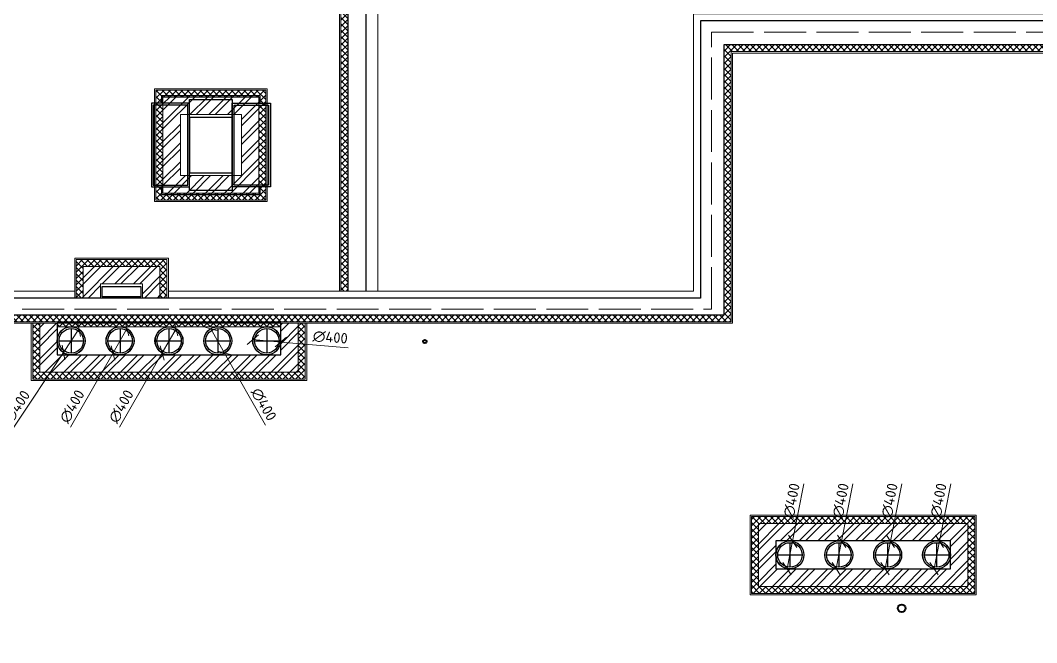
# Model space of a CAD drawing. Header units: millimetres. Extents: x -222892 to 671268, y 0 to 135099.
# Drawn here: x 609467 to 624009, y 77915 to 86819 of the extents above; entities that cross this region are included whole.
import ezdxf
from ezdxf import colors
from ezdxf.entities.mleader import LeaderData, LeaderLine
from ezdxf.math import Vec2, Vec3

# ---------------------------------------------------------------- set-up
doc = ezdxf.new("R2010")
doc.units = ezdxf.units.MM
doc.header["$PDMODE"] = 34
doc.linetypes.add('ACAD_ISO02W100', pattern=[15, 12, -3])
doc.layers.get('Defpoints').update_dxf_attribs({"lineweight": 0})
for name, color, linetype, lineweight in [('_ВК-К1', 14, 'Continuous', 40), ('АР_Навесной фасад', 190, 'Continuous', 5), ('АР_Перегородки кирпич', 244, 'Continuous', 5), ('АР_Перегородки_кирпич_Штрих', 244, 'Continuous', 5), ('АР_Утеплитель', 154, 'Continuous', 5), ('АР_Штрих утеплитель', 24, 'Continuous', 5), ('КР_Тонкая', 250, 'Continuous', 5), ('М_проемы ОВ', 30, 'Continuous', 5), ('пунктир', 251, 'Continuous', 5)]:
    doc.layers.add(name, color=color, linetype=linetype, lineweight=lineweight)
for name, color, linetype in [('АР_Парапет', 142, 'Continuous'), ('М_0_ВД1', 1, 'Continuous'), ('М_дефлектор', 122, 'Continuous'), ('ПРОЕМЫ ОВ', 173, 'Continuous')]:
    doc.layers.add(name, color=color, linetype=linetype)
doc.styles.add('RomanS', font='isocpeur.ttf')
doc.styles.get("Standard").update_dxf_attribs({"font": 'arial.ttf'})
doc.dimstyles.new('Тимур', dxfattribs={"dimscale": 100, "dimtxt": 250, "dimasz": 1.5, "dimexe": 1, "dimexo": 0, "dimgap": 0.5, "dimtad": 1, "dimdec": 0, "dimrnd": 10, "dimzin": 12, "dimdsep": 46, "dimtxsty": 'RomanS', "dimblk1": 'OBLIQUE', "dimblk2": 'OBLIQUE', "dimsah": 1, "dimcen": 3, "dimdle": 1, "dimclrd": 256, "dimclre": 256, "dimclrt": 256, "dimadec": 0, "dimazin": 0, "dimtfac": 0.666667, "dimtdec": 0, "dimtmove": 0, "dimatfit": 3, "dimldrblk": 'OBLIQUE', "dimfxl": 1, "dimtvp": 1, "dimtolj": 1, "dimtzin": 12, "dimlwd": -1, "dimlwe": -1, "dimarcsym": 0})

# ---------------------------------------------------------------- blocks, each defined once
blk = doc.blocks.new('A$C1c8ff280')
at = {"layer": 'пунктир', "color": 2, "linetype": 'ACAD_ISO02W100', "ltscale": 50}
for points in [[(36321, -64341), (36321, -63955), (27550, -63955), (27550, -69145), (19430, -69145), (19430, -75495), (6330, -75495), (6330, -65785), (12680, -65785), (12680, -47915), (23295, -47915), (23295, -43950), (58095, -43950), (58095, -47915), (68595, -47915), (68595, -65785), (74945, -65785), (74945, -75495), (61845, -75495), (61845, -69145), (53965, -69145), (53965, -63955), (45231, -63955), (45231, -64250)], [(36521, -64269), (36521, -63755), (27350, -63755), (27350, -68945), (19230, -68945), (19230, -75295), (6530, -75295), (6530, -65985), (12880, -65985), (12880, -48115), (23595, -48115), (23595, -44250), (57795, -44250), (57795, -48115), (68395, -48115), (68395, -65985), (74745, -65985), (74745, -75295), (62045, -75295), (62045, -68945), (54165, -68945), (54165, -63755), (45031, -63755)]]:
    blk.add_lwpolyline(points, dxfattribs=at)
blk = doc.blocks.new('A$Cd8bddbec')
at = {"color": 251, "linetype": 'ByBlock'}
for points in [[(-2, 175), (-2, -175)], [(-175, 0), (175, 0)]]:
    blk.add_lwpolyline(points, dxfattribs=at)
blk.add_circle((0, 0), 175, dxfattribs=at)
at = {"layer": 'М_дефлектор'}
blk.add_circle((-2, 0), 200, dxfattribs=at)
blk = doc.blocks.new('_OBLIQUE')
at = {"color": 0, "linetype": 'ByBlock'}
blk.add_line((-0.5, -0.5), (0.5, 0.5), dxfattribs=at)
blk = doc.blocks.new('*D5242')
at = {"layer": 'Defpoints', "color": 0, "linetype": 'ByBlock', "transparency": 16777216}
for p in [(610306, 82400), (610085, 82067)]:
    blk.add_point(p, dxfattribs=at)
at = {"layer": 'М_проемы ОВ', "transparency": 16777216}
for p in [(610306, 82400), (609376, 80999)]:
    blk.add_line(p, (610085, 82067), dxfattribs=at)
at = {"layer": 'М_проемы ОВ', "linetype": 'ByBlock', "transparency": 16777216, "xscale": 150, "yscale": 150, "zscale": 150}
for p, rotation in [((610306, 82400), 236.4172461525322), ((610085, 82067), 56.41724615253224)]:
    blk.add_blockref('_OBLIQUE', p, dxfattribs=dict(at, rotation=rotation))
at = {"layer": 'М_проемы ОВ', "linetype": 'ByBlock', "transparency": 16777216, "insert": (609420, 81291), "char_height": 150, "attachment_point": 5, "rotation": 56.4172, "style": 'RomanS'}
blk.add_mtext('\\A1;∅400', dxfattribs=at)
blk = doc.blocks.new('*D5243')
at = {"layer": 'Defpoints', "color": 0, "linetype": 'ByBlock', "transparency": 16777216}
for p in [(610993, 82407), (610794, 82060)]:
    blk.add_point(p, dxfattribs=at)
at = {"layer": 'М_проемы ОВ', "transparency": 16777216}
for p in [(610993, 82407), (610184, 81000)]:
    blk.add_line(p, (610794, 82060), dxfattribs=at)
at = {"layer": 'М_проемы ОВ', "linetype": 'ByBlock', "transparency": 16777216, "xscale": 150, "yscale": 150, "zscale": 150}
for p, rotation in [((610993, 82407), 240.0675804441568), ((610794, 82060), 60.0675804441568)]:
    blk.add_blockref('_OBLIQUE', p, dxfattribs=dict(at, rotation=rotation))
at = {"layer": 'М_проемы ОВ', "linetype": 'ByBlock', "transparency": 16777216, "insert": (610209, 81294), "char_height": 150, "attachment_point": 5, "rotation": 60.0676, "style": 'RomanS'}
blk.add_mtext('\\A1;∅400', dxfattribs=at)
blk = doc.blocks.new('*D5244')
at = {"layer": 'Defpoints', "color": 0, "linetype": 'ByBlock', "transparency": 16777216}
for p in [(612193, 82407), (612390, 82059)]:
    blk.add_point(p, dxfattribs=at)
at = {"layer": 'М_проемы ОВ', "transparency": 16777216}
for p in [(612193, 82407), (612973, 81029)]:
    blk.add_line(p, (612390, 82059), dxfattribs=at)
at = {"layer": 'М_проемы ОВ', "linetype": 'ByBlock', "transparency": 16777216, "xscale": 150, "yscale": 150, "zscale": 150}
for p, rotation in [((612193, 82407), 299.4870897575077), ((612390, 82059), 119.4870897575077)]:
    blk.add_blockref('_OBLIQUE', p, dxfattribs=dict(at, rotation=rotation))
at = {"layer": 'М_проемы ОВ', "linetype": 'ByBlock', "transparency": 16777216, "insert": (612950, 81324), "char_height": 150, "attachment_point": 5, "rotation": 299.4871, "style": 'RomanS'}
blk.add_mtext('\\A1;∅400', dxfattribs=at)
blk = doc.blocks.new('*D5245')
at = {"layer": 'Defpoints', "color": 0, "linetype": 'ByBlock', "transparency": 16777216}
for p in [(612794, 82250), (613193, 82216)]:
    blk.add_point(p, dxfattribs=at)
at = {"layer": 'М_проемы ОВ', "transparency": 16777216}
for p in [(612794, 82250), (614157, 82135)]:
    blk.add_line(p, (613193, 82216), dxfattribs=at)
at = {"layer": 'М_проемы ОВ', "linetype": 'ByBlock', "transparency": 16777216, "xscale": 150, "yscale": 150, "zscale": 150}
for p, rotation in [((612794, 82250), 355.1516668640966), ((613193, 82216), 175.1516668640966)]:
    blk.add_blockref('_OBLIQUE', p, dxfattribs=dict(at, rotation=rotation))
at = {"layer": 'М_проемы ОВ', "linetype": 'ByBlock', "transparency": 16777216, "insert": (613901, 82282), "char_height": 150, "attachment_point": 5, "rotation": 355.1517, "style": 'RomanS'}
blk.add_mtext('\\A1;∅400', dxfattribs=at)
blk = doc.blocks.new('*D5246')
at = {"layer": 'Defpoints', "color": 0, "linetype": 'ByBlock', "transparency": 16777216}
for p in [(620516, 79366), (620438, 78974)]:
    blk.add_point(p, dxfattribs=at)
at = {"layer": 'М_проемы ОВ', "transparency": 16777216}
for p in [(620679, 80185), (620438, 78974)]:
    blk.add_line(p, (620516, 79366), dxfattribs=at)
at = {"layer": 'М_проемы ОВ', "linetype": 'ByBlock', "transparency": 16777216, "xscale": 150, "yscale": 150, "zscale": 150}
for p, rotation in [((620516, 79366), 258.760874341931), ((620438, 78974), 78.76087434193091)]:
    blk.add_blockref('_OBLIQUE', p, dxfattribs=dict(at, rotation=rotation))
at = {"layer": 'М_проемы ОВ', "linetype": 'ByBlock', "transparency": 16777216, "insert": (620504, 79947), "char_height": 150, "attachment_point": 5, "rotation": 78.7609, "style": 'RomanS'}
blk.add_mtext('\\A1;∅400', dxfattribs=at)
blk = doc.blocks.new('*D5247')
at = {"layer": 'Defpoints', "color": 0, "linetype": 'ByBlock', "transparency": 16777216}
for p in [(621218, 79366), (621140, 78974)]:
    blk.add_point(p, dxfattribs=at)
at = {"layer": 'М_проемы ОВ', "transparency": 16777216}
for p in [(621380, 80185), (621140, 78974)]:
    blk.add_line(p, (621218, 79366), dxfattribs=at)
at = {"layer": 'М_проемы ОВ', "linetype": 'ByBlock', "transparency": 16777216, "xscale": 150, "yscale": 150, "zscale": 150}
for p, rotation in [((621218, 79366), 258.7608743418958), ((621140, 78974), 78.76087434189583)]:
    blk.add_blockref('_OBLIQUE', p, dxfattribs=dict(at, rotation=rotation))
at = {"layer": 'М_проемы ОВ', "linetype": 'ByBlock', "transparency": 16777216, "insert": (621206, 79947), "char_height": 150, "attachment_point": 5, "rotation": 78.7609, "style": 'RomanS'}
blk.add_mtext('\\A1;∅400', dxfattribs=at)
blk = doc.blocks.new('*D5248')
at = {"layer": 'Defpoints', "color": 0, "linetype": 'ByBlock', "transparency": 16777216}
for p in [(621918, 79366), (621840, 78974)]:
    blk.add_point(p, dxfattribs=at)
at = {"layer": 'М_проемы ОВ', "transparency": 16777216}
for p in [(622080, 80185), (621840, 78974)]:
    blk.add_line(p, (621918, 79366), dxfattribs=at)
at = {"layer": 'М_проемы ОВ', "linetype": 'ByBlock', "transparency": 16777216, "xscale": 150, "yscale": 150, "zscale": 150}
for p, rotation in [((621918, 79366), 258.7608743418975), ((621840, 78974), 78.76087434189743)]:
    blk.add_blockref('_OBLIQUE', p, dxfattribs=dict(at, rotation=rotation))
at = {"layer": 'М_проемы ОВ', "linetype": 'ByBlock', "transparency": 16777216, "insert": (621906, 79947), "char_height": 150, "attachment_point": 5, "rotation": 78.7609, "style": 'RomanS'}
blk.add_mtext('\\A1;∅400', dxfattribs=at)
blk = doc.blocks.new('*D5249')
at = {"layer": 'Defpoints', "color": 0, "linetype": 'ByBlock', "transparency": 16777216}
for p in [(622618, 79366), (622540, 78974)]:
    blk.add_point(p, dxfattribs=at)
at = {"layer": 'М_проемы ОВ', "transparency": 16777216}
for p in [(622780, 80185), (622540, 78974)]:
    blk.add_line(p, (622618, 79366), dxfattribs=at)
at = {"layer": 'М_проемы ОВ', "linetype": 'ByBlock', "transparency": 16777216, "xscale": 150, "yscale": 150, "zscale": 150}
for p, rotation in [((622618, 79366), 258.7608743418958), ((622540, 78974), 78.76087434189583)]:
    blk.add_blockref('_OBLIQUE', p, dxfattribs=dict(at, rotation=rotation))
at = {"layer": 'М_проемы ОВ', "linetype": 'ByBlock', "transparency": 16777216, "insert": (622606, 79947), "char_height": 150, "attachment_point": 5, "rotation": 78.7609, "style": 'RomanS'}
blk.add_mtext('\\A1;∅400', dxfattribs=at)
blk = doc.blocks.new('A$C608f0813')
at = {"layer": 'М_0_ВД1'}
for points in [[(-817, -575), (-294, -575), (-294, 575), (-817, 575)], [(-294, 625), (294, 625), (294, -625), (-294, -625)], [(818, -575), (294, -575), (294, 575), (818, 575)]]:
    blk.add_lwpolyline(points, close=True, dxfattribs=at)
at = {"layer": 'М_0_ВД1', "color": 7}
for points in [[(677, 575), (677, 677), (-678, 677), (-678, 575)], [(-678, -575), (-678, -678), (677, -678), (677, -575)]]:
    blk.add_lwpolyline(points, dxfattribs=at)
at = {"layer": 'М_0_ВД1', "color": 251}
for points in [[(-792, -550), (-319, -550), (-319, 550), (-792, 550)], [(793, -550), (319, -550), (319, 550), (793, 550)]]:
    blk.add_lwpolyline(points, close=True, dxfattribs=at)
blk = doc.blocks.new('_None')
blk = doc.blocks.new('*D5231')
at = {"layer": 'Defpoints', "color": 0, "linetype": 'ByBlock', "transparency": 16777216}
for p in [(611695, 82407), (611496, 82060)]:
    blk.add_point(p, dxfattribs=at)
at = {"layer": 'М_проемы ОВ', "transparency": 16777216}
for p in [(611695, 82407), (610885, 81000)]:
    blk.add_line(p, (611496, 82060), dxfattribs=at)
at = {"layer": 'М_проемы ОВ', "linetype": 'ByBlock', "transparency": 16777216, "xscale": 150, "yscale": 150, "zscale": 150}
for p, rotation in [((611695, 82407), 240.067580444225), ((611496, 82060), 60.06758044422499)]:
    blk.add_blockref('_OBLIQUE', p, dxfattribs=dict(at, rotation=rotation))
at = {"layer": 'М_проемы ОВ', "linetype": 'ByBlock', "transparency": 16777216, "insert": (610911, 81294), "char_height": 150, "attachment_point": 5, "rotation": 60.0676, "style": 'RomanS'}
blk.add_mtext('\\A1;∅400', dxfattribs=at)

msp = doc.modelspace()

# ---------------------------------------------------------------- hatches: boundary and pattern name
at = {"layer": 'АР_Перегородки_кирпич_Штрих', "ltscale": 500}
h = msp.add_hatch(dxfattribs=at)
h.set_pattern_fill('ANSI32', color=256, scale=20)
h.paths.add_polyline_path([(612880, 84347.7), (611507, 84347.7), (611507, 85720.7), (612880, 85720.7)])
h.paths.add_polyline_path([(612630, 84597.7), (611757, 84597.7), (611757, 85470.7), (612630, 85470.7)], flags=16)
h = msp.add_hatch(dxfattribs=at)
h.set_pattern_fill('ANSI32', color=256, scale=20)
h.paths.add_polyline_path([(611063.6, 83297.2), (610364.8, 83297.2), (610364.8, 82845.7), (610614.8, 82845.7), (610614.8, 83047.2), (611063.6, 83047.2)])
h.paths.add_polyline_path([(611465, 83297.2), (611063.6, 83297.2), (611063.6, 83047.2), (611215, 83047.2), (611215, 82845.7), (611465, 82845.7)])
h = msp.add_hatch(dxfattribs=at)
h.set_pattern_fill('ANSI32', color=256, scale=20)
h.paths.add_polyline_path([(613444.2, 82485.7), (613194.2, 82485.7), (613194.2, 82033.4), (612997.7, 82033.4, -0.0101418), (612989.6, 82033.4), (612297.6, 82033.4, -0.0143394), (612286.1, 82033.4), (611063.6, 82033.4), (611063.6, 81783.4), (613444.2, 81783.4)])
h.paths.add_polyline_path([(611063.6, 82033.4), (610899.4, 82033.4, -0.0143394), (610887.9, 82033.4), (610201.2, 82033.4, -0.0143394), (610189.7, 82033.4), (609994.2, 82033.4), (609994.2, 82218.5, -0.0186708), (609993.7, 82233.4, -0.0186708), (609994.2, 82248.3), (609994.2, 82485.7), (609744.2, 82485.7), (609744.2, 81783.4), (611063.6, 81783.4)])
h = msp.add_hatch(dxfattribs=at)
h.set_pattern_fill('ANSI32', color=256, scale=20)
h.paths.add_polyline_path([(622775.5, 78970.3), (620277.3, 78970.3), (620277.3, 79370.3), (622775.5, 79370.3)], flags=16)
h.paths.add_polyline_path([(623025.5, 78720.3), (620027.3, 78720.3), (620027.3, 79620.3), (623025.5, 79620.3)])
at = {"layer": 'АР_Утеплитель', "ltscale": 500}
h = msp.add_hatch(dxfattribs=at)
h.set_pattern_fill('ANSI37', color=256, scale=20)
h.paths.add_polyline_path([(612880, 84347.7), (611507, 84347.7), (611507, 85720.7), (612880, 85720.7)], flags=16)
h.paths.add_polyline_path([(612980, 84247.7), (611407, 84247.7), (611407, 85820.7), (612980, 85820.7)])
h = msp.add_hatch(dxfattribs=at)
h.set_pattern_fill('ANSI37', color=256, scale=20)
h.paths.add_polyline_path([(611063.6, 83397.2), (610264.8, 83397.2), (610264.8, 83015.2), (610364.8, 83015.2), (610364.8, 83297.2), (611063.6, 83297.2)])
h.paths.add_polyline_path([(611565, 83397.2), (611063.6, 83397.2), (611063.6, 83297.2), (611465, 83297.2), (611465, 83015.3), (611565, 83015.3)])
h.paths.add_polyline_path([(611565, 83015.3), (611465, 83015.3), (611465, 82845.7), (611565, 82845.7)])
h.paths.add_polyline_path([(610364.8, 83015.2), (610264.8, 83015.2), (610264.8, 82845.7), (610364.8, 82845.7)])
h = msp.add_hatch(dxfattribs=at)
h.set_pattern_fill('ANSI37', color=256, scale=20)
h.paths.add_polyline_path([(613544.2, 82485.7), (613444.2, 82485.7), (613444.2, 81783.4), (611063.6, 81783.4), (611063.6, 81683.4), (613544.2, 81683.4)])
h.paths.add_polyline_path([(611063.6, 81783.4), (609744.2, 81783.4), (609744.2, 82485.7), (609644.2, 82485.7), (609644.2, 81683.4), (611063.6, 81683.4)])
h = msp.add_hatch(dxfattribs=at)
h.set_pattern_fill('ANSI37', color=256, scale=20)
h.paths.add_polyline_path([(609994.2, 82485.7), (613194.2, 82485.7), (613194.2, 82433.4), (609994.2, 82433.4)])
h = msp.add_hatch(dxfattribs=at)
h.set_pattern_fill('ANSI37', color=256, scale=20)
h.paths.add_polyline_path([(623125.5, 78620.3), (619927.3, 78620.3), (619927.3, 79720.3), (623125.5, 79720.3)])
h.paths.add_polyline_path([(623025.5, 78720.3), (620027.3, 78720.3), (620027.3, 79620.3), (623025.5, 79620.3)], flags=16)
at = {"layer": 'АР_Штрих утеплитель', "ltscale": 500}
h = msp.add_hatch(dxfattribs=at)
h.set_pattern_fill('ANSI37', color=256, scale=20)
h.paths.add_polyline_path([(625642.3, 127630.7), (623063.6, 127630.7), (623063.6, 127530.7), (625642.3, 127530.7)])
edge = h.paths.add_edge_path()
edge.add_line((623063.6, 127630.7), (617092.3, 127630.7))
edge.add_line((617092.3, 127630.7), (617092.3, 130631.1))
edge.add_line((617092.3, 130631.1), (608032.3, 130630.7))
edge.add_line((608032.3, 130630.7), (608032.3, 127122.7))
edge.add_line((608032.3, 127122.7), (607541.4, 127122.7))
edge.add_arc((608841, 116876.8), 10328, 97.22897, 132.48441)
edge.add_arc((606823.4, 119160.7), 7281.3, 132.91387, 150.37698)
edge.add_arc((606823.4, 119160.7), 7281.3, 150.37698, 180)
edge.add_line((599542.1, 119160.7), (599542.1, 118630.7))
edge.add_line((599542.1, 118630.7), (596032.3, 118630.7))
edge.add_line((596032.3, 118630.7), (596032.3, 106570.7))
edge.add_line((596032.3, 106570.7), (601972.2, 106570.7))
edge.add_line((601972.2, 106570.7), (601972.2, 82275.7))
edge.add_line((601972.2, 82275.7), (608482.4, 82275.7))
edge.add_line((608482.4, 82275.7), (608482.4, 82375.7))
edge.add_line((608482.4, 82375.7), (602072.2, 82375.7))
edge.add_line((602072.2, 82375.7), (602072.2, 106670.7))
edge.add_line((602072.2, 106670.7), (596132.3, 106670.7))
edge.add_line((596132.3, 106670.7), (596132.3, 118530.7))
edge.add_line((596132.3, 118530.7), (599642.1, 118530.7))
edge.add_line((599642.1, 118530.7), (599643.6, 119295.7))
edge.add_arc((606820.7, 119161.9), 7178.3, 150.18594, 178.93195, ccw=False)
edge.add_arc((606823.4, 119160.7), 7181.3, 133.07839, 150.18856, ccw=False)
edge.add_arc((608840.5, 116878.6), 10226.2, 97.26253, 132.60028, ccw=False)
edge.add_line((607547.7, 127022.7), (608132.3, 127022.7))
edge.add_line((608132.3, 127022.7), (608132.3, 130530.7))
edge.add_line((608132.3, 130530.7), (616992.3, 130530.7))
edge.add_line((616992.3, 130530.7), (616992.3, 127630.7))
edge.add_line((616992.3, 127630.7), (616992.3, 127530.7))
edge.add_line((616992.3, 127530.7), (623063.6, 127530.7))
edge.add_line((623063.6, 127530.7), (623063.6, 127630.7))
h = msp.add_hatch(dxfattribs=at)
h.set_pattern_fill('ANSI37', color=256, scale=20)
h.paths.add_polyline_path([(614152.2, 91525.7), (619709.5, 91525.7), (619709.5, 91655.7), (623342.4, 91655.7), (623342.4, 99215.7), (620172.2, 99215.7), (620172.2, 102135.8), (620072.2, 102135.8), (620072.2, 99115.7), (623242.4, 99115.7), (623242.4, 91755.7), (619609.5, 91755.7), (619609.5, 91625.7), (614052.2, 91625.7), (614052.2, 82945.7), (614152.2, 82945.7)])
h = msp.add_hatch(dxfattribs=at)
h.set_pattern_fill('ANSI37', color=256, scale=20)
h.paths.add_polyline_path([(623063.6, 86470.7), (622249.1, 86470.7), (622192.2, 86370.7), (623063.6, 86370.7)])
h.paths.add_polyline_path([(622249.1, 86470.7), (620063.6, 86470.7), (620063.6, 86370.7), (622192.2, 86370.7)])
h.paths.add_polyline_path([(620063.6, 86470.7), (619657.4, 86470.7), (619657.4, 86370.7), (620063.6, 86370.7)])
h.paths.add_polyline_path([(619657.4, 86470.7), (619537.4, 86470.7), (619537.4, 86350.7), (619637.4, 86350.7), (619637.4, 86370.7), (619657.4, 86370.7)])
h.paths.add_polyline_path([(619637.4, 86350.7), (619537.4, 86350.7), (619537.4, 82608.9), (619637.4, 82507.6)], flags=17)
h.paths.add_polyline_path([(623612.4, 86470.7), (623063.6, 86470.7), (623063.6, 86370.7), (623612.4, 86370.7)])
h.paths.add_polyline_path([(626063.6, 86470.7), (623612.4, 86470.7), (623612.4, 86370.7), (626063.6, 86370.7)])
edge = h.paths.add_edge_path()
edge.add_line((653977.4, 86470.7), (626063.6, 86470.7))
edge.add_line((626063.6, 86470.7), (626063.6, 86370.7))
edge.add_line((626063.6, 86370.7), (653877.4, 86370.7))
edge.add_line((653877.4, 86370.7), (653877.4, 82505.7))
edge.add_line((653877.4, 82505.7), (664477.4, 82505.7))
edge.add_line((664477.4, 82505.7), (664477.4, 64635.7))
edge.add_line((664477.4, 64635.7), (670827.8, 64635.7))
edge.add_line((670827.8, 64635.7), (670827.8, 55285.7))
edge.add_line((670827.8, 55285.7), (658087.4, 55285.7))
edge.add_line((658087.4, 55285.7), (658087.4, 61635.7))
edge.add_line((658087.4, 61635.7), (650207.4, 61635.7))
edge.add_line((650207.4, 61635.7), (650207.4, 66825.7))
edge.add_line((650207.4, 66825.7), (641113.3, 66825.7))
edge.add_line((641113.3, 66825.7), (641113.3, 66244.5))
edge.add_line((641113.3, 66244.5), (641093.8, 66068.2))
edge.add_line((641093.8, 66068.2), (641080.1, 65984.2))
edge.add_line((641080.1, 65984.2), (641077.2, 65968))
edge.add_line((641077.2, 65968), (641014.6, 65639.5))
edge.add_line((641014.6, 65639.5), (640938.6, 65342.7))
edge.add_line((640938.6, 65342.7), (640790, 64925.9))
edge.add_arc((636799.1, 66451.5), 4272.6, 319.18314, 339.07997, ccw=False)
edge.add_arc((632500.3, 71117.2), 10600.2, 314.07966, 315.28219, ccw=False)
edge.add_arc((636869, 66599.1), 4315.4, 292.23076, 314.14191, ccw=False)
edge.add_arc((636849, 66605.1), 4328.5, 269.86222, 292.44587, ccw=False)
edge.add_arc((636844.2, 66682.9), 4406.3, 249.96788, 269.92729, ccw=False)
edge.add_arc((636786.7, 66565.3), 4276.1, 225.76952, 250.1526, ccw=False)
edge.add_arc((636927.5, 66546), 4362.1, 193.65104, 224.2664, ccw=False)
edge.add_arc((635149.4, 66232.6), 2562.8, 185.57656, 196.22526, ccw=False)
edge.add_line((632598.7, 65983.5), (632580.9, 66113.9))
edge.add_line((632580.9, 66113.9), (632563.1, 66244.2))
edge.add_line((632563.1, 66244.2), (632563.1, 66825.7))
edge.add_line((632563.1, 66825.7), (623432.4, 66825.7))
edge.add_line((623432.4, 66825.7), (623432.4, 61635.7))
edge.add_line((623432.4, 61635.7), (615312.4, 61635.5))
edge.add_line((615312.4, 61635.5), (615312.5, 58460.7))
edge.add_line((615312.5, 58460.7), (615312.6, 55285.7))
edge.add_line((615312.6, 55285.7), (602572.4, 55285.6))
edge.add_line((602572.4, 55285.6), (602572.3, 64635.7))
edge.add_line((602572.3, 64635.7), (608922.4, 64635.7))
edge.add_line((608922.4, 64635.7), (608922.4, 82505.7))
edge.add_line((608922.4, 82505.7), (619637.4, 82505.7))
edge.add_line((619637.4, 82505.7), (619537.4, 82605.7))
edge.add_line((619537.4, 82605.7), (608822.4, 82605.7))
edge.add_line((608822.4, 82605.7), (608822.4, 64735.7))
edge.add_line((608822.4, 64735.7), (602472.3, 64735.7))
edge.add_line((602472.3, 64735.7), (602472.4, 55185.7))
edge.add_line((602472.4, 55185.7), (615412.7, 55185.7))
edge.add_line((615412.7, 55185.7), (615412.4, 61535.7))
edge.add_line((615412.4, 61535.7), (623532.4, 61535.7))
edge.add_line((623532.4, 61535.7), (623532.4, 66725.7))
edge.add_line((623532.4, 66725.7), (632463.1, 66725.7))
edge.add_line((632463.1, 66725.7), (632463.1, 66237.4))
edge.add_line((632463.1, 66237.4), (632481.3, 66104.6))
edge.add_line((632481.3, 66104.6), (632499.4, 65971.9))
edge.add_arc((635326.6, 66262.9), 2842.2, 185.8771, 196.02248)
edge.add_arc((636930.4, 66548), 4465.5, 193.85838, 224.29859)
edge.add_arc((636781, 66555.8), 4365.4, 225.74069, 250.04366)
edge.add_arc((636843.7, 66682.6), 4506, 249.84489, 269.91997)
edge.add_arc((636840.3, 66644.7), 4468.1, 269.9629, 314.01068)
edge.add_line((639944.7, 63431.2), (640092.8, 63574.3))
edge.add_arc((636426, 66672.9), 4800.8, 319.80095, 338.22299)
edge.add_line((640884.2, 64891.8), (641034.6, 65314.3))
edge.add_line((641034.6, 65314.3), (641126.3, 65672.6))
edge.add_line((641126.3, 65672.6), (641178.6, 65967))
edge.add_line((641178.6, 65967), (641186.9, 66014.1))
edge.add_line((641186.9, 66014.1), (641213.3, 66238.7))
edge.add_line((641213.3, 66238.7), (641213.3, 66725.7))
edge.add_line((641213.3, 66725.7), (650107.4, 66725.7))
edge.add_line((650107.4, 66725.7), (650107.4, 61535.7))
edge.add_line((650107.4, 61535.7), (657987.4, 61535.7))
edge.add_line((657987.4, 61535.7), (657987.4, 55185.7))
edge.add_line((657987.4, 55185.7), (670927.8, 55185.7))
edge.add_line((670927.8, 55185.7), (670927.8, 64735.7))
edge.add_line((670927.8, 64735.7), (664577.4, 64735.7))
edge.add_line((664577.4, 64735.7), (664577.4, 82605.7))
edge.add_line((664577.4, 82605.7), (653977.4, 82605.7))
edge.add_line((653977.4, 82605.7), (653977.4, 86470.7))

# ---------------------------------------------------------------- linework, layer by layer
at = {"layer": '_ВК-К1', "ltscale": 500}
for centre, radius in [((615255.5, 82222.5), 25), ((615255.5, 82222.5), 25), ((622077.6, 78407.5), 55)]:
    msp.add_circle(centre, radius, dxfattribs=at)
at = {"layer": '_ВК-К1', "ltscale": 100}
for centre, radius in [((615255.5, 82222.5), 25), ((615255.5, 82222.5), 25), ((622077.6, 78407.5), 55), ((622077.6, 78407.5), 55)]:
    msp.add_circle(centre, radius, dxfattribs=at)
at = {"layer": 'АР_Навесной фасад', "ltscale": 100}
msp.add_line((614582.2, 91095.7), (614582.2, 82945.7), dxfattribs=at)
for points in [[(654417.4, 86910.7), (619097.4, 86910.7), (619097.4, 82945.7), (611585, 82945.7)], [(610244.8, 82945.7), (608482.4, 82945.7), (608482.4, 65075.7), (602132, 65075.7), (602132.4, 54845.7), (615752.7, 54845.7), (615752.4, 61195.7), (623872.4, 61195.7), (623872.4, 66385.7), (631921, 66385.7), (631921, 66216.6), (631995.4, 65672.1), (632097.5, 65233.5), (632241.8, 64792.4), (632368.8, 64485.9), (632492.8, 64230.1), (632642.2, 63961.3), (632802.4, 63709), (633002.7, 63432.2), (633223.2, 63172.3)]]:
    msp.add_lwpolyline(points, dxfattribs=at)
at = {"layer": 'АР_Парапет', "ltscale": 500}
for p, q in [((614152.2, 91525.7), (614152.2, 82945.7)), ((614152.2, 91525.7), (614152.2, 82945.7)), ((614412.2, 91265.7), (614412.2, 82945.7)), ((614412.2, 91265.7), (614412.2, 82945.7))]:
    msp.add_line(p, q, dxfattribs=at)
for points in [[(654317.4, 86810.7), (619197.4, 86810.7), (619197.4, 82845.7), (608582.4, 82845.7), (608582.4, 64975.7), (602232, 64975.7), (602232.4, 54945.7), (615652.7, 54945.7), (615652.4, 61295.7)], [(633249.5, 64012.2), (633106.5, 64237.5), (632972.1, 64479.2), (632861.7, 64707.1), (632748.6, 64980.1), (632618, 65379), (632527, 65770.1), (632463.1, 66237.4), (632463.1, 66725.7), (623532.4, 66725.7), (623532.4, 61535.7), (615412.4, 61535.7), (615412.7, 55185.7), (602472.4, 55185.7), (602472, 64735.7), (608822.4, 64735.7), (608822.4, 82605.7), (619537.4, 82605.7), (619537.4, 86470.7), (653977.4, 86470.7)]]:
    msp.add_lwpolyline(points, dxfattribs=at)
at = {"layer": 'АР_Перегородки кирпич', "linetype": 'Continuous', "ltscale": 100}
for p, q in [((609744.2, 81783.4), (609744.2, 82485.7)), ((609994.2, 82033.4), (609994.2, 82485.7)), ((613194.2, 82485.7), (613194.2, 82033.4)), ((613444.2, 82485.7), (613444.2, 81783.4)), ((613194.2, 82033.4), (609994.2, 82033.4)), ((613444.2, 81783.4), (609744.2, 81783.4))]:
    msp.add_line(p, q, dxfattribs=at)
for points in [[(612880, 84347.7), (611507, 84347.7), (611507, 85720.7), (612880, 85720.7)], [(612630, 84597.7), (611757, 84597.7), (611757, 85470.7), (612630, 85470.7)], [(611215, 82845.7), (610614.8, 82845.7), (610614.8, 83047.2), (611215, 83047.2)], [(623025.5, 78720.3), (620027.3, 78720.3), (620027.3, 79620.3), (623025.5, 79620.3)], [(622775.5, 78970.3), (620277.3, 78970.3), (620277.3, 79370.3), (622775.5, 79370.3)]]:
    msp.add_lwpolyline(points, close=True, dxfattribs=at)
msp.add_lwpolyline([(610364.8, 82845.7), (610364.8, 83297.2), (611465, 83297.2), (611465, 82845.7)], dxfattribs=at)
at = {"layer": 'АР_Утеплитель', "ltscale": 500}
for p, q in [((609624.2, 81663.4), (609624.2, 82485.7)), ((609644.2, 81683.4), (609644.2, 82485.7)), ((613544.2, 82485.7), (613544.2, 81683.4)), ((613564.2, 82485.7), (613564.2, 81663.4)), ((609994.2, 82433.4), (613194.2, 82433.4)), ((613564.2, 81663.4), (609624.2, 81663.4)), ((613544.2, 81683.4), (609644.2, 81683.4))]:
    msp.add_line(p, q, dxfattribs=at)
for points in [[(613000, 84227.7), (611387, 84227.7), (611387, 85840.7), (613000, 85840.7)], [(612980, 84247.7), (611407, 84247.7), (611407, 85820.7), (612980, 85820.7)], [(623145.5, 78600.3), (619907.3, 78600.3), (619907.3, 79740.3), (623145.5, 79740.3)], [(623125.5, 78620.3), (619927.3, 78620.3), (619927.3, 79720.3), (623125.5, 79720.3)]]:
    msp.add_lwpolyline(points, close=True, dxfattribs=at)
for points in [[(610244.8, 82845.7), (610244.8, 83417.2), (611585, 83417.2), (611585, 82845.7)], [(610264.8, 82845.7), (610264.8, 83397.2), (611565, 83397.2), (611565, 82845.7)], [(611565, 82486.1), (610264.8, 82486.1)]]:
    msp.add_lwpolyline(points, dxfattribs=at)
at = {"layer": 'АР_Штрих утеплитель', "ltscale": 500}
for p, q in [((614032.2, 91645.7), (614032.2, 82945.7)), ((614052.2, 91625.7), (614052.2, 82945.7))]:
    msp.add_line(p, q, dxfattribs=at)
for points in [[(633192.5, 64288.7), (633060.9, 64525.4), (632953, 64748.1), (632842.5, 65014.8), (632714.4, 65405.9), (632625.4, 65788.2), (632563.1, 66244.2), (632563.1, 66825.7), (623432.4, 66825.7), (623432.4, 61635.7), (615312.4, 61635.7), (615312.6, 55285.7), (602572.4, 55285.7), (602572, 64635.7), (608922.4, 64635.7), (608922.4, 82505.7), (619637.4, 82505.7), (619637.4, 86370.7), (653877.4, 86370.7)], [(633209.7, 64298.9), (633078.6, 64534.6), (632971.2, 64756.3), (632861.2, 65021.7), (632733.7, 65411.3), (632645.1, 65791.9), (632583.1, 66245.5), (632583.1, 66845.7), (623412.4, 66845.7), (623412.4, 61655.7), (615292.4, 61655.7), (615292.6, 55305.7), (602592.4, 55305.7), (602592.1, 64615.7), (608942.4, 64615.7), (608942.4, 82485.7), (619657.4, 82485.7), (619657.4, 86350.7), (653857.4, 86350.7)]]:
    msp.add_lwpolyline(points, dxfattribs=at)
at = {"layer": 'М_проемы ОВ', "linetype": 'ByBlock'}
for centre in [(610195.5, 82233.4), (610195.5, 82233.3), (610893.7, 82233.3), (610897.3, 82233.4), (611599.1, 82233.5), (612291.8, 82233.3), (612293.7, 82233.5), (612993.7, 82233.5), (612993.7, 82233.3), (620476.8, 79170.2), (620480.4, 79170.4), (621178.6, 79170.4), (621178.6, 79170.2), (621878.6, 79170.4), (621878.6, 79170.3), (622578.6, 79170.4), (622578.6, 79170.2)]:
    msp.add_circle(centre, 200, dxfattribs=at)
at = {"layer": 'ПРОЕМЫ ОВ', "ltscale": 500}
for points in [[(612493.5, 85434.2), (612493.5, 84634.2), (611893.5, 84634.2), (611893.5, 85434.2)], [(611189.5, 82862.2), (610639.8, 82862.2), (610639.8, 83012.6), (611189.5, 83012.6)], [(609994.2, 82033.4), (613194.2, 82033.4), (613194.2, 82485.7), (609994.2, 82485.7)], [(620277.3, 78970.3), (622775.5, 78970.3), (622775.5, 79370.3), (620277.3, 79370.3)]]:
    msp.add_lwpolyline(points, close=True, dxfattribs=at)

# ---------------------------------------------------------------- block references
at = {"layer": 'АР_Штрих утеплитель', "ltscale": 500}
msp.add_blockref('A$C1c8ff280', (596063.6, 130600.7), dxfattribs=at)
at = {"layer": 'М_0_ВД1', "xscale": 1.040544738165138, "yscale": 1.040544738165138, "zscale": 1.040544738165138}
msp.add_blockref('A$C608f0813', (612193.5, 85034.2), dxfattribs=at)
at = {"layer": 'М_дефлектор'}
for p in [(610195.5, 82233.3), (610895.5, 82233.3), (611595.5, 82233.3), (612293.7, 82233.4), (612993.7, 82233.4), (620478.6, 79170.3), (621178.6, 79170.3), (621878.6, 79170.3), (622578.6, 79170.3)]:
    msp.add_blockref('A$Cd8bddbec', p, dxfattribs=at)

# ---------------------------------------------------------------- dimensions: what is measured, and where the dimension line sits
at = {"layer": 'М_проемы ОВ', "linetype": 'ByBlock'}
for p1, p2, picture, middle in [((610306.1, 82399.9), (610084.8, 82066.7), '*D5242', (609523.8, 81221.7)), ((610993.5, 82406.6), (610793.9, 82060), '*D5243', (610317.1, 81231.9)), ((611695.3, 82406.7), (611495.7, 82060), '*D5231', (611018.9, 81231.9)), ((612193.4, 82407.4), (612390.3, 82059.2), '*D5244', (612841, 81262.2)), ((612794.4, 82250.2), (613192.9, 82216.4), '*D5245', (613890.2, 82157.3))]:
    dim = msp.add_diameter_dim_2p(p1=p1, p2=p2, dimstyle='Тимур', override={"dimtxt": 1.5}, dxfattribs=at)
    dim.commit()
    dim.dimension.update_dxf_attribs({"geometry": picture, "text_midpoint": middle, "dimtype": 163})
for p1, p2, picture, middle in [((620437.8, 78974.1), (620515.8, 79366.4), '*D5246', (620503.8, 79947.4)), ((621139.6, 78974.1), (621217.6, 79366.4), '*D5247', (621205.6, 79947.4)), ((621839.6, 78974.1), (621917.6, 79366.5), '*D5248', (621905.6, 79947.4)), ((622539.6, 78974.1), (622617.6, 79366.4), '*D5249', (622605.6, 79947.4))]:
    dim = msp.add_diameter_dim_2p(p1=p1, p2=p2, dimstyle='Тимур', override={"dimtxt": 1.5}, dxfattribs=at)
    dim.commit()
    dim.dimension.update_dxf_attribs({"geometry": picture, "text_midpoint": middle})

# ---------------------------------------------------------------- leaders
at = {"layer": 'КР_Тонкая', "linetype": 'ByBlock'}
ml = msp.add_multileader_mtext('Standard', dxfattribs=at)
ml.set_content('46', color=256)
ml.set_leader_properties()
ml.set_arrow_properties(name='NONE')
ml.build(insert=Vec2(0, 0))
ml.multileader.update_dxf_attribs({"text_left_attachment_type": 6, "text_right_attachment_type": 6, "dogleg_length": 0.36, "arrow_head_size": 0.162})
ctx = ml.context
ctx.base_point, ctx.char_height, ctx.arrow_head_size, ctx.landing_gap_size, ctx.plane_origin = Vec3(608249.3, 84607.9, 0), 250, 0.162, 0.081, Vec3(618132, 91767.8, 0)
ctx.left_attachment, ctx.right_attachment, ctx.text_align_type = 6, 6, 1
notes = []
notes.append((ctx, [(1, (1, 1, 0), (608617.8, 84607.9, 0), (-1, 0), 0.324, [(0, [(608978.3, 84120.5, 0)], 0, [])])]))
ctx.mtext.insert, ctx.mtext.width, ctx.mtext.defined_height, ctx.mtext.alignment, ctx.mtext.flow_direction = Vec3(608503.6, 84907.9, 0), 2817.48, 544.3, 2, 5
for ctx, leaders in notes:
    for number, flags, end, landing, length, lines in leaders:
        leader = LeaderData()
        leader.index, (leader.has_last_leader_line, leader.has_dogleg_vector, leader.attachment_direction) = number, flags
        leader.last_leader_point, leader.dogleg_vector, leader.dogleg_length = Vec3(end), Vec3(landing), length
        for number, points, colour, breaks in lines:
            line = LeaderLine()
            line.index, line.vertices, line.color, line.breaks = number, Vec3.list(points), colors.encode_raw_color(colour), breaks
            leader.lines.append(line)
        ctx.leaders.append(leader)

doc.saveas('drawing.dxf')
